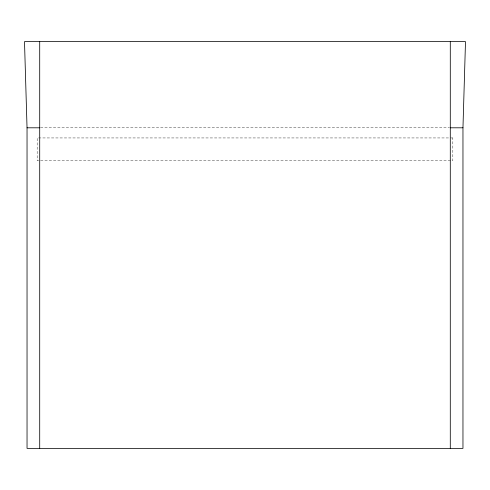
<?xml version="1.0" encoding="UTF-8"?>
<svg xmlns="http://www.w3.org/2000/svg" width="490" height="490" viewBox="0 0 490 490"><rect width="100%" height="100%" fill="white"/><g stroke="black" fill="none" stroke-linecap="round" stroke-linejoin="round"><path stroke-width="0.37" stroke-dasharray="2.45 1.84" d="M40.474 127.804L449.526 127.804M452.827 137.941L37.173 137.941L37.173 160.757L452.827 160.757L452.827 137.941"/><path stroke-width="0.73" d="M462.964 127.804L465.5 41.632L24.5 41.632L27.036 127.804L27.036 448.368L462.964 448.368L462.964 127.804L450.292 127.804M27.036 127.804L39.708 127.804M450.292 41.632L450.292 448.368M39.708 41.632L39.708 448.368"/></g></svg>
